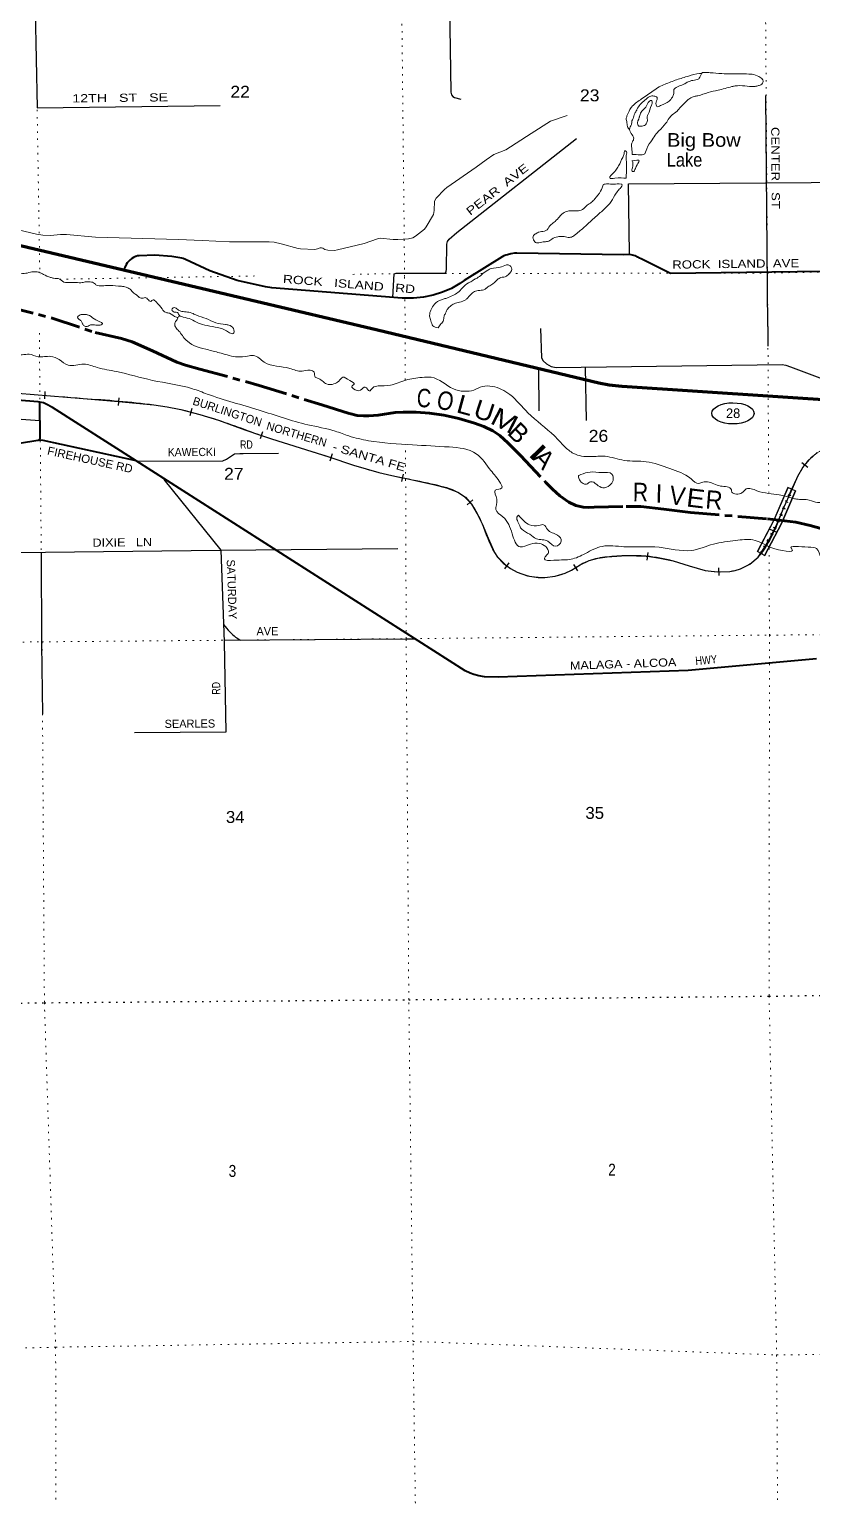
# Model space of a CAD drawing. Header units: feet. Extents: x -8 to 250644, y -192250 to 1368.
# Drawn here: x 200163 to 211617, y -61985 to -40523 of the extents above; entities that cross this region are included whole.
import ezdxf
from ezdxf.enums import TextEntityAlignment as Align

# ---------------------------------------------------------------- set-up
doc = ezdxf.new("R2010")
doc.units = ezdxf.units.FT
doc.header["$LTSCALE"] = 70
doc.linetypes.add('DOTTED', pattern=[1.5, 0.3, -1.2])
doc.linetypes.add('LONG_DASH_SHORT_DASH', pattern=[9.9, 6, -1.2, 1.5, -1.2])
for name, color, linetype, lineweight in [('11', 7, 'LONG_DASH_SHORT_DASH', 60), ('17', 7, 'Continuous', 25), ('23', 7, 'Continuous', 70), ('26', 7, 'Continuous', 40), ('29', 7, 'Continuous', 25), ('34', 7, 'Continuous', 25), ('39', 7, 'Continuous', 13), ('6', 7, 'DOTTED', 25), ('7', 7, 'DOTTED', 13)]:
    doc.layers.add(name, color=color, linetype=linetype, lineweight=lineweight)
for name, color, linetype in [('27', 7, 'Continuous'), ('30', 7, 'Continuous'), ('41', 7, 'Continuous')]:
    doc.layers.add(name, color=color, linetype=linetype)

msp = doc.modelspace()

# ---------------------------------------------------------------- linework, layer by layer
at = {"layer": '11'}
for points in [[(186829.17, -42560.69), (187239.86, -42698.61), (188702.67, -43089.61), (189268.57, -43306.96), (189765.16, -43466.58), (190460.78, -43696.88), (192970.06, -43396.83), (193543.29, -43466.07), (193786.38, -43629.35), (196145.24, -44101.51), (196595.56, -44257.07), (197394.42, -44163.74), (198096.37, -44243.23), (198897, -44270.6), (199809.72, -44573.7), (200499.4, -44745.72), (201129.24, -44958.39)], [(201129.12, -44958.36), (201513.49, -45044.2), (201667.92, -45095.03), (201964.1, -45224.11), (202323.71, -45392.87), (202447.58, -45436.8), (202658.17, -45491.47), (203526.88, -45730.58), (204446.96, -46016.56), (204852.76, -46143.45), (204962.82, -46168.85), (205055.49, -46176.99), (205132.29, -46176.11), (205271.04, -46164.01), (205518.45, -46127.23), (205635.14, -46120.47), (205828.11, -46122.99), (206021.89, -46137.35), (206230.7, -46167.63), (206451.62, -46215.9), (206679.48, -46281.58), (206817.95, -46331.2), (206951.11, -46394.75), (207053.22, -46462.95), (207170.31, -46571.12), (207358.92, -46761.71), (207726.41, -47149.68), (207823.71, -47249.25), (207930.83, -47345.01), (208059.43, -47437.85), (208164.01, -47487.48), (208272.16, -47512.68), (208347.32, -47516.3), (208434.09, -47513.95), (208899.24, -47499.9), (209118.08, -47503.81), (209454.88, -47539.68), (209845.2, -47590.83), (210970.72, -47682.37), (211387.1, -47731.92), (211597.36, -47779.73), (212033.11, -47899.24)]]:
    msp.add_lwpolyline(points, dxfattribs=at)
at = {"layer": '17'}
msp.add_ellipse((210464.17, -46139.64), major_axis=(309.24, -1), ratio=0.500121, dxfattribs=at)
at = {"layer": '23'}
msp.add_line((205260.18, -44921.18), (201541.46, -44044.29), dxfattribs=at)
for points in [[(201541.46, -44044.29), (197322.25, -43049.31), (196670.84, -42955.22)], [(214358.32, -46113.9), (208844.98, -45746.15), (208651.63, -45728.75), (208500.52, -45699.1), (205260.18, -44921.18)]]:
    msp.add_lwpolyline(points, dxfattribs=at)
at = {"layer": '26'}
for points in [[(212517.11, -44056.71), (209549.67, -44094.15), (209132.55, -43886.63), (209085.7, -43863.32), (209082.55, -43861.47), (209067.96, -43853.14), (209032.21, -43837.44), (208995.02, -43825.56), (208956.79, -43817.64), (208860.22, -43819.5), (207301.14, -43796.9), (207265.33, -43798.72), (207212.96, -43806.04), (207161.65, -43818.78), (207136.95, -43827.75), (207111.99, -43836.81), (207086.95, -43852.28), (206527.78, -44197.95), (206466.29, -44239.92), (206341.59, -44311.23), (206210.11, -44369.11), (206073.3, -44412.93), (205932.66, -44442.21), (205789.74, -44456.63), (205671.08, -44456.13), (205648.2, -44456.04), (205621.08, -44453.91), (203711.09, -44304.16), (203619.88, -44289.21), (203207.07, -44194.18), (202806.46, -44056.52), (202447.42, -43889.39), (202415.65, -43874.6), (202397.42, -43871.55), (202249.01, -43846.73), (201998.11, -43827.43), (201771.57, -43833.77), (201748.76, -43834.41), (201721.57, -43843.59), (201715.65, -43845.65), (201688.05, -43858.63), (201661.95, -43874.42), (201637.65, -43892.86), (201617.45, -43911.82), (201595.48, -43936.8), (201582.91, -43961.82), (201559.55, -44008.29), (201541.46, -44044.29)], [(200317.56, -45975.46), (200291.21, -45969.48), (194932.11, -45546.43), (194682.3, -45507.08), (192635.15, -45032.12)], [(199778.3, -46615.89), (200285.74, -46533.28), (200298.8, -46529.64), (200309.92, -46524.5), (200317.62, -46517.23), (200321.68, -46505.89), (200321.68, -46480.21), (200317.77, -46001.84), (200317.56, -45975.46)], [(201727.42, -46834.33), (200502.93, -46053.28), (200408.26, -46004.23), (200368.9, -45987.11), (200317.56, -45975.46)], [(201727.42, -46834.33), (201706.93, -46829.82), (200367.15, -46534.88), (200302.13, -46529.75)], [(211687.24, -49730.88), (209807.31, -49901.57), (207025.26, -49996.57), (206827.94, -49993.28), (206745.1, -49980.81), (206672.79, -49959.62), (206615.04, -49939.72), (206545.75, -49907.73), (201727.42, -46834.33)]]:
    msp.add_lwpolyline(points, dxfattribs=at)
at = {"layer": '29'}
for p, q in [((210975.62, -44870.99), (210944.6, -41488.8)), ((210975.62, -44870.99), (210975.62, -45159.12)), ((207619.43, -45491.26), (207620.24, -46103.19)), ((208302.3, -45464.2), (208313.38, -46245.61)), ((199375.94, -46174.31), (200318.45, -46245.3)), ((203037.97, -50805.02), (201703.17, -50814.04))]:
    msp.add_line(p, q, dxfattribs=at)
for points in [[(210929.06, -38748.25), (209600.53, -38759.71), (206955.95, -38778.45), (206351.36, -38780.69), (206331.25, -38786.79), (206320.84, -38795.12), (206302.1, -38828.46), (206295.15, -38911.7), (206334.19, -41440.14), (206341.65, -41482.14), (206361.21, -41505.81), (206389.54, -41519.64), (206482.03, -41544.04)], [(200250.62, -40245.51), (200275.84, -41668.66), (202955.81, -41637.4)], [(205484.97, -44443.24), (205506.63, -44099.35), (205535.78, -44089.97), (205689.88, -44091.01), (206243.77, -44091.01), (206258.35, -44085.8), (206266.68, -44069.13), (206269.45, -44028.3), (206275.01, -43664.88), (206285.6, -43625.57), (206310.41, -43591.95), (206419.99, -43495.39), (208175.71, -42117.28)], [(208952.04, -43802.23), (208937.13, -42784.6), (213614.9, -42746.07)], [(207647.71, -44899.41), (207659.52, -45325.62), (207685.87, -45371.84), (207734.36, -45415.97), (207800.85, -45455.31), (207875.49, -45467.81), (211185.23, -45423.2), (211237.62, -45435.09), (211305.93, -45457.01), (212245.73, -45807.95), (212352.48, -45819.63), (214213.31, -45953.66), (214370.17, -45906.75), (214436.2, -45907.27)], [(201732.07, -46837.77), (202994.41, -46833.05), (203050.69, -46808.67), (203169.18, -46733.71), (203245.67, -46729.39), (203296, -46727.19), (203809.38, -46723.26)], [(202133.33, -47108.27), (202967.28, -48142.7), (203014.74, -49483.88), (203037.97, -50805.02)], [(198684.95, -48191.1), (202957.19, -48138.71), (205560.33, -48114.88)], [(200337.14, -48171.44), (200343.17, -49514.02), (200355.56, -50537.89)], [(203015.59, -49458.01), (205680.2, -49435.65), (205809.13, -49437.89)]]:
    msp.add_lwpolyline(points, dxfattribs=at)
msp.add_spline([(203006.18, -49229.46), (203096.71, -49334.54), (203183.59, -49412.76), (203253.48, -49456.3)], degree=3, dxfattribs=at)
at = {"layer": '34'}
for p, q in [((200391.61, -45819.36), (200382.74, -45929.62)), ((201474.28, -45912.39), (201463.63, -46022.48)), ((202541.87, -46068.18), (202514.43, -46175.34)), ((203576.8, -46409.85), (203540.61, -46514.37)), ((204598.58, -46732.88), (204563.49, -46837.78)), ((211475.16, -46856.6), (211560.65, -46926.79)), ((205635.5, -47027.88), (205613.22, -47136.22)), ((206654.9, -47403.28), (206571.2, -47475.59)), ((211006.86, -47831.9), (211108.41, -47875.74)), ((209218.88, -48175.92), (209202.75, -48285.35)), ((207182.93, -48324.37), (207118.1, -48413.99)), ((208129.12, -48349.07), (208187.5, -48443.02)), ((210252.86, -48401.4), (210257.13, -48511.93))]:
    msp.add_line(p, q, dxfattribs=at)
at = {"layer": '34', "lineweight": 13}
for p, q in [((211268.22, -47219.93), (211387.33, -47270.87)), ((211272.05, -47230.27), (211376.87, -47275.1)), ((210817.04, -48161.46), (210932.05, -48222.86))]:
    msp.add_line(p, q, dxfattribs=at)
at = {"layer": '34'}
msp.add_lwpolyline([(199513.34, -45806.32), (200232.33, -45863.95), (200951.3, -45921.78), (201468.08, -45966.65), (201470.12, -45966.84), (201984.47, -46016.6), (202182.77, -46044.66), (202379.23, -46085.59), (202657.26, -46156.79), (202931.38, -46240.59), (203320.06, -46378.72), (203559.98, -46461.81), (203709.59, -46513.61), (204128.86, -46645.05), (204548.15, -46776.34), (204911.26, -46897.82), (205277.93, -47007.26), (205468.13, -47049.19), (205625.58, -47081.58), (205658.81, -47088.42), (205880.47, -47135.87), (206102.08, -47183.43), (206271.41, -47229.6), (206436.47, -47294.87), (206548.59, -47367.74), (206636.08, -47469.01), (206718.93, -47610.86), (206792.12, -47756.25), (206880.58, -47965.33), (206972.95, -48174.56), (207017.34, -48244.33), (207102.19, -48333.36), (207151.82, -48369.26), (207207.78, -48409.74), (207307.21, -48463.85), (207458.86, -48517.14), (207613.47, -48539.31), (207712.65, -48538.93), (207862.81, -48519.43), (208010.33, -48477.33), (208100.13, -48434.44), (208225.78, -48356.37), (208357.91, -48292.76), (208488.37, -48258.17), (208621.18, -48237.45), (208907.23, -48218.01), (209192.71, -48227.26), (209212, -48230.1), (209391.87, -48256.61), (209589.44, -48298.25), (209823.12, -48369.56), (210057.13, -48439.51), (210236.87, -48459.27), (210417.89, -48452.28), (210496.13, -48439.95), (210573.09, -48415.37), (210713.25, -48343.55), (210834.51, -48242.96), (210926.15, -48100.53), (211004.34, -47964.1), (211053.44, -47867.7), (211110.76, -47753.14), (211216.45, -47508.08), (211315.71, -47281.95), (211416, -47056.24), (211489.06, -46929.83), (211584.01, -46814.19), (211697.29, -46711.59)], dxfattribs=at)
at = {"layer": '34', "lineweight": 13}
for points in [[(210817.08, -48161.56), (211061.58, -47696.28), (211267.66, -47220.28)], [(210827.89, -48158.18), (211068.8, -47699.73), (211272.05, -47230.27)], [(211376.87, -47275.1), (211171.71, -47748.97), (210928.46, -48211.87), (210827.89, -48158.18)], [(210932.16, -48222.03), (211178.93, -47752.42), (211386.96, -47271.93)]]:
    msp.add_lwpolyline(points, dxfattribs=at)
at = {"layer": '34', "linetype": 'DOTTED', "lineweight": 100}
msp.add_arc((204828.73, -44716.45), 6975.8, 330.10923, 338.73025, dxfattribs=at)
at = {"layer": '34', "lineweight": 13}
msp.add_spline([(192906.83, -45006.76), (193931.99, -45249.02), (194363.28, -45348.31), (195177.51, -45470.29), (196197.54, -45552.46), (196936.89, -45607.25), (198230.76, -45703.12), (199513.43, -45805.22), (200951.39, -45920.68), (201984.6, -46015.51), (202379.48, -46084.52), (202931.73, -46239.55), (203709.93, -46512.57), (204548.49, -46775.29), (205278.21, -47006.19), (205659.04, -47087.34), (206102.34, -47182.36), (206436.98, -47293.89), (206636.98, -47468.37), (206793.12, -47755.79), (206973.92, -48174.04), (207208.37, -48408.81), (207613.55, -48538.21), (208009.94, -48476.3), (208357.53, -48291.72), (208621.06, -48236.36), (209192.81, -48226.16), (209589.71, -48297.18), (210057.35, -48438.43), (210417.78, -48451.18), (210572.67, -48414.35), (210833.73, -48242.18), (211003.92, -47997.84), (211215.44, -47507.64), (211415.02, -47055.74), (211583.21, -46813.43), (211830.2, -46647.35), (212262.74, -46561.14), (212987.08, -46443.63), (213755.75, -46334.01), (214240.83, -46299.97), (214714.32, -46392.86), (215417.87, -46625.88), (215982.31, -46809.06), (216498.31, -46960.2), (216943.8, -47101.53), (217316.78, -47233.06), (217593.2, -47387.11), (217887.82, -47563.24), (218017.1, -47671.52)], degree=3, dxfattribs=at)
at = {"layer": '39'}
msp.add_line((200326.71, -44106.93), (200326.26, -44106.64), dxfattribs=at)
msp.add_lwpolyline([(199917.06, -43434.03), (200268.78, -43517.38), (200361.42, -43531.88), (200471.71, -43536.97), (200618.32, -43522.64), (200704.92, -43524.67), (201132.65, -43561.6), (202348.04, -43599.07), (202695.59, -43612.35), (203091.35, -43629.53), (203673.9, -43632.3), (203748.44, -43636.43), (203848.73, -43659.96), (204096.76, -43727.77), (204134.14, -43733.44), (204341.06, -43743.01), (204382.61, -43734.98), (204423.37, -43718.81), (204440.26, -43716.95), (204459.48, -43722.96), (204491.72, -43742.69), (204533.94, -43750.6), (204632.43, -43755.41), (204672.53, -43750.32), (205066.03, -43653.38), (205259.39, -43587.15), (205300.89, -43578.8), (205491.76, -43594.41), (205557.26, -43595.56), (205713.4, -43585.94), (205776.95, -43573.78), (205816.69, -43549.89), (205946.41, -43444.13), (205973.45, -43411.19), (206079.51, -43230.76), (206090.53, -43174.93), (206097.15, -43034.51), (206121.76, -42993.45), (206243.41, -42864.01), (206277.9, -42834.82), (206704.7, -42540.68), (206849.09, -42430.25), (206961.41, -42353.93), (207138.02, -42283.48), (207509.11, -42046.43), (207793.96, -41867.63), (208038.83, -41781.02)], dxfattribs=at)
for points in [[(208950.94, -41985.65), (208926.14, -41958.08), (208912.48, -41890.01), (208902.88, -41823.86), (208917.94, -41779.25), (208973.69, -41667.29), (208991.31, -41646.75), (209127.71, -41540.91), (209298.03, -41422.2), (209383.2, -41363.84), (209470.87, -41325.54), (209640.43, -41261.15), (209814.26, -41206.72), (209974.38, -41168.7), (210010.55, -41165.83)], [(208989.77, -42354.84), (209110.6, -42357.99), (209156.82, -42354.88), (209203.16, -42271.3), (209282.53, -42136.64), (209338.89, -42050.82), (209380.19, -42009.6), (209482.21, -41896.54), (209530.81, -41822.97), (209573.98, -41775.67), (209647.08, -41717.6), (209684.31, -41674.47), (209800.41, -41561.07), (209820.1, -41542.5), (209883.77, -41510.81), (209937.74, -41495.44), (209949.77, -41493.14), (210099.65, -41447.33), (210247.79, -41413.62), (210449.82, -41360.53), (210495.9, -41351.38), (210638.76, -41349.99), (210775.83, -41358.79), (210827.94, -41349.5), (210871.87, -41334.38), (210899.47, -41309.58), (210902.5, -41267.27), (210896.18, -41255.34), (210842.85, -41212.36), (210747.51, -41180.44), (210731.37, -41178.82), (210594.4, -41174.03), (210439.42, -41173.71), (210300.48, -41170.98), (210133.11, -41156.87), (210040.43, -41153.05), (210018.35, -41155.58), (210010.55, -41165.83), (209969.99, -41239.21), (209956.19, -41251.61), (209922.23, -41262.48), (209838.07, -41278.56), (209782.31, -41304.04), (209734.65, -41331.32), (209652.84, -41361.44), (209633.01, -41373.97), (209607.24, -41390.68), (209598.83, -41461.29), (209577.92, -41514.08), (209529.04, -41575.59), (209405.69, -41636.87), (209351.71, -41652.24), (209339.07, -41628.4), (209340.2, -41590.15), (209352.58, -41517.44), (209307.86, -41498.4), (209249.61, -41503.81), (209176.41, -41557.85), (209105.5, -41623.91), (209058.87, -41695.43), (209055.04, -41703.57), (209026.04, -41754.54), (209001.59, -41827.54), (208986.29, -41862.11), (208977.5, -41916.63), (208958.18, -41951.29), (208950.94, -41985.65), (208989.03, -42065.2), (209010.7, -42131.06), (208987.64, -42177.88), (208980.72, -42226.32), (208986.2, -42288.54), (208987.75, -42354.88)], [(209091.42, -41941.35), (209151.06, -41936.62), (209184.83, -41917.71), (209202.23, -41887.13), (209211.58, -41856.73), (209210.36, -41804.46), (209223.54, -41765.93), (209270.77, -41634.05), (209280.13, -41603.65), (209271.1, -41561.63), (209241.2, -41574.41), (209194.72, -41651.96), (209167.25, -41682.79), (209120.21, -41736.21), (209095.51, -41799.15), (209093.69, -41807.24), (209070.12, -41918.44), (209084.68, -41938.21), (209094.78, -41939.97)], [(208902.47, -42701.64), (208734.21, -42700.87), (208659.65, -42696.62), (208674.93, -42662.06), (208749.59, -42583.84), (208766.99, -42553.25), (208809.78, -42489.88), (208826.76, -42441.2), (208857.57, -42382.13), (208872.35, -42325.45), (208883.76, -42297.02), (208897.98, -42302.72), (208903.5, -42366.96), (208908.34, -42487.52), (208904.9, -42598.24), (208905.03, -42604.27), (208901.21, -42698.91), (208901.26, -42700.91)], [(208991.84, -42443.29), (208994.29, -42547.83), (208989.37, -42596.23), (209001.63, -42603.97), (209036.76, -42556.87), (209086.8, -42459.13), (209092.56, -42446.93), (208995.59, -42444.43), (208985.85, -42445.45)], [(208563.39, -42792.24), (208627.47, -42783.88), (208716.12, -42787.8), (208826.75, -42785.16), (208838.91, -42788.9), (208812.16, -42849.88), (208772.92, -42893.05), (208699.26, -43013.49), (208615.21, -43120.09), (208491.02, -43231.67), (208337.33, -43372.12), (208213.05, -43479.68), (208139.95, -43537.75), (208088.25, -43565.13), (208052.1, -43568), (207971.21, -43551.83), (207963.17, -43552.03), (207900.86, -43555.52), (207813.16, -43591.81), (207751.55, -43625.46), (207685.27, -43631.07), (207603.12, -43647.11), (207574.82, -43641.75), (207552.13, -43618.16), (207537.2, -43582.31), (207546.23, -43537.84), (207589.78, -43506.63), (207619.62, -43491.84), (207703.73, -43473.74), (207743.53, -43454.69), (207798.16, -43380.96), (207804.1, -43376.81), (207861.4, -43331.18), (207926.22, -43263.25), (207961.53, -43224.19), (208031.09, -43186.33), (208153.65, -43177.37), (208219.98, -43173.77), (208297.39, -43127.68), (208330.84, -43094.69), (208392.25, -43053), (208443.38, -43001.49), (208527.29, -42888.86), (208569.18, -42787.29)], [(200475.7, -44150.29), (200368.55, -44107.64), (200307.44, -44076.92), (200246.91, -44070.32), (200200.65, -44071.42), (200110.56, -44091.69), (200011.76, -44083.99), (199975.27, -44072.8), (199888.03, -44042.7), (199827.72, -44046.16), (199731.74, -44072.59), (199705.4, -44065.18), (199646.32, -44034.41), (199609.36, -44003.11), (199603.22, -43999.23), (199589.69, -43937.2), (199550.67, -43903.94), (199505.95, -43884.89), (199419.6, -43893), (199307.31, -43825.28), (199276.72, -43807.91), (199188.17, -43808.02), (199127.54, -43797.4), (199060.35, -43764.81), (198930.02, -43699.54), (198842.86, -43673.47), (198800.58, -43672.46), (198726.43, -43686.31), (198685.73, -43667.18), (198675.58, -43663.39), (198621.18, -43660.68), (198535.3, -43688.87), (198446.28, -43668.88), (198397.9, -43666.01), (198327.74, -43677.75), (198230.72, -43659.96), (198065.58, -43655.87), (197934.84, -43659), (197866.45, -43660.64), (197828.05, -43653.51), (197815.73, -43643.75), (197765.03, -43626.86), (197691.02, -43646.74), (197682.98, -43646.93), (197662.77, -43643.39), (197582.71, -43576.91), (197561.99, -43551.27), (197513.24, -43532.32), (197459.07, -43539.65), (197407.58, -43575.08), (197356.55, -43630.61), (197300.85, -43658.09), (197226.42, -43659.88), (197148.07, -43665.77), (197093.57, -43659.04), (196972.83, -43659.92), (196916.27, -43651.21), (196831.84, -43655.25), (196823.8, -43655.44), (196729.11, -43651.67), (196719.29, -43661.96), (196727.39, -43663.78), (196753.91, -43679.24), (196758.22, -43691.2), (196722.44, -43710.17), (196692.22, -43708.88), (196619.71, -43706.59), (196551.79, -43728.34), (196467.17, -43724.32), (196425.06, -43731.37), (196378.57, -43722.43), (196289.07, -43682.33), (196162.85, -43620.99), (196152.69, -43617.2), (196013.43, -43600.43), (195878.28, -43587.57), (195787.72, -43587.73), (195745.76, -43600.81), (195693.94, -43622.16), (195671.43, -43606.61), (195633.02, -43599.48), (195600.94, -43604.28), (195549.16, -43627.64), (195506.77, -43622.63), (195488.57, -43619.04), (195388.55, -43559.08), (195358.19, -43551.76), (195293.21, -43527.17), (195210.26, -43509.04), (195204.19, -43507.18), (195076.9, -43486.09), (194981.83, -43466.24), (194937.53, -43465.3), (194885.61, -43482.63), (194796.31, -43450.58)], [(206150.97, -44890.54), (206071.72, -44858.37), (206041.82, -44784.66), (206024.13, -44716.69), (206028.98, -44666.28), (206044.04, -44621.67), (206092.54, -44544.08), (206197.64, -44477.21), (206223.6, -44468.54), (206273.6, -44455.28), (206363.22, -44414.92), (206438.67, -44370.88), (206501.57, -44307.02), (206594.38, -44230.38), (206657.99, -44196.68), (206667.86, -44188.4), (206717.54, -44161.07), (206788.72, -44107.07), (206875.82, -44044.64), (206923.62, -44023.39), (207075.93, -43995.61), (207171.87, -43967.17), (207212.7, -43992.35), (207225.72, -44032.27), (207173.24, -44111.97), (207147.62, -44134.7), (207067.53, -44152.71), (207017.95, -44184.06), (206921.22, -44264.81), (206859.72, -44302.5), (206851.86, -44310.73), (206693.85, -44352.72), (206640.28, -44386.18), (206585.38, -44447.84), (206551.89, -44478.81), (206462.18, -44515.14), (206384.2, -44537.12), (206322.69, -44574.79), (206281.53, -44622.03), (206248.89, -44689.2), (206231.78, -44731.85), (206226.82, -44778.23), (206213.35, -44804.7), (206189.83, -44831.41), (206150.97, -44888.76)], [(202339.58, -44738.36), (202315.34, -44734.91), (202215.32, -44674.95), (202191.1, -44671.51), (202130.04, -44642.79), (202107.21, -44613.17), (202018.22, -44508.69), (201975.27, -44479.55), (201939.59, -44502.53), (201894.48, -44467.4), (201869.87, -44447.87), (201817.76, -44457.16), (201758.82, -44432.42), (201723.83, -44399.06), (201691.22, -44381.74), (201639.56, -44324.64), (201633.43, -44320.76), (201578.41, -44291.92), (201511.75, -44281.44), (201340.35, -44267.43), (201280.06, -44270.88), (201183.56, -44275.21), (201147.06, -44264.01), (201130.64, -44250.33), (201103.97, -44228.83), (201073.56, -44219.51), (200994.98, -44215.36), (200938.89, -44226.75), (200844.26, -44225), (200697.37, -44226.49), (200691.34, -44226.63), (200607.64, -44176.34), (200563.16, -44167.35), (200518.81, -44164.38), (200473.27, -44150.42)], [(203160.27, -44940.13), (203150.37, -44897.99), (203082.81, -44849.32), (203034.3, -44840.43), (202894.86, -44815.6), (202750.48, -44752.67), (202612.52, -44705.69), (202559.61, -44680.8), (202478.59, -44658.6), (202393.83, -44648.55), (202347.1, -44629.56), (202299.98, -44594.48), (202269.85, -44597.21), (202256.06, -44609.61), (202254.81, -44641.83), (202264.9, -44643.59), (202271.13, -44651.49), (202325.72, -44662.25), (202340.03, -44671.97), (202356.88, -44703.75), (202367.27, -44717.58)], [(201222.3, -44811.34), (201112.35, -44757.65), (201016.4, -44699.6), (200998.2, -44696.02), (200953.86, -44693.05), (200893.79, -44706.56), (200868.26, -44733.32), (200880.89, -44757.15), (200921.88, -44788.36), (200938.92, -44828.18), (200965.82, -44859.71), (201008.34, -44870.77), (201040.15, -44853.91), (201078.13, -44842.95), (201156.81, -44851.13), (201166.87, -44850.88), (201228.94, -44837.33), (201234.88, -44833.16), (201221.49, -44810.95)], [(203065.66, -44941.73), (202991.56, -44905.81), (202920.64, -44885.38), (202764.96, -44854.91), (202637.34, -44819.74), (202527.3, -44762.03), (202415.87, -44730.5), (202349.31, -44724.05), (202326.21, -44768.85), (202304.74, -44797.52), (202291.84, -44848.12), (202317.15, -44897.8), (202365.33, -44947.57)], [(199470.62, -44973.53), (199750.46, -45143.72), (200059.04, -45283.55), (200161.68, -45275.11), (200290.68, -45310.88), (200475.88, -45306.16), (200598.87, -45352.03), (200730.06, -45434.11), (200959.53, -45421.17), (201157.02, -45468.77), (201439.11, -45528.13), (201965.09, -45657.08), (202551.44, -45779.76), (202767.17, -45857.5), (203527.1, -46092.32), (204240.65, -46307.16), (204641.67, -46400.33), (204841.25, -46470.07), (205127.42, -46539.49), (205773.93, -46601.52), (206311.61, -46631.74), (206706.61, -46730.96), (206920.97, -46975.88), (207060.61, -47162.66), (207081, -47229.05), (206984.5, -47265.66), (207009.16, -47394.47), (206991.63, -47547.6), (207096.73, -47653.95), (207232.59, -47903.19), (207348.09, -48094.09), (207498.92, -48051.23), (207629.76, -48042.69), (207722.55, -48088.66), (207763.15, -48175.12), (207723.09, -48227.63), (207703.1, -48265.97), (207840.09, -48287.62), (208095.73, -48274.57), (208304.79, -48189.2), (208548, -48085.58), (208868.14, -48090.42), (209385.6, -48098.56), (209850.85, -48145.15), (210178.67, -48053.29), (210506.64, -47999.7), (210756.26, -47990.71), (210999.61, -48095.79)], [(202365.33, -44947.57), (202476.28, -45085.19), (202786.82, -45212.93), (202970.22, -45260.58), (203212.03, -45314.06), (203358.96, -45303.44), (203445.5, -45295.06), (203602.91, -45391.14), (203975.73, -45482.39), (204155.08, -45524.02), (204273.8, -45507.46), (204332.31, -45539.47), (204348.69, -45609.9), (204397.09, -45629.86), (204463.7, -45675.93), (204512.16, -45709.99), (204622.89, -45709.57), (204693.19, -45667.02), (204751.36, -45612.42), (204854.23, -45660.37), (204918.87, -45714.51), (204884.76, -45746.86), (204909.05, -45779), (205009.8, -45800.77), (205082.11, -45756.19), (205140.71, -45812.37), (205190.86, -45765.86), (205269.28, -45739.38), (205448.42, -45726.63), (205673.63, -45653.28), (205913.06, -45614.12), (206046.31, -45612.04), (206371.25, -45780.58), (206527.7, -45816.7), (206670.79, -45798.59), (206795.42, -45747.77), (206942.38, -45745.21), (207198.54, -45865.09), (207463.31, -46131.97), (207851.18, -46470.9), (207998.75, -46623.41), (208130.01, -46725.64), (208377.83, -46773.05), (208593.24, -46768.22), (208873.32, -46827.59), (209195.53, -46846.53), (209540.2, -46947.95), (209850.83, -47097.85), (209965.85, -47165.89), (210024.16, -47145.53), (210092.6, -47141.25), (210284.1, -47202.97), (210441.36, -47258.77), (210449.54, -47290.97), (210514.08, -47320.94), (210596.55, -47302.5), (210658.75, -47245.88), (210815.89, -47271.47), (211142.28, -47332.69), (211342.47, -47382.28)], [(203064.68, -44941.02), (203093.2, -44961.73), (203149.67, -44970.29), (203162.5, -44948.89), (203160.27, -44940.13)], [(208237.91, -47033.39), (208374.68, -46998.64), (208543.82, -47004.05), (208692.9, -47029.67), (208709.38, -47124.27), (208663.33, -47190.91), (208558.78, -47227.55), (208472.02, -47181.55), (208381.26, -47139.59), (208321, -47176.07), (208258.52, -47158.18), (208209.94, -47089.88), (208203.76, -47055.67), (208237.91, -47033.39)], [(211341.64, -47382.08), (211394.19, -47394.18), (211581.49, -47409.59), (211704.44, -47445.39), (211855.36, -47424.68), (211982.33, -47460.46), (212068.8, -47431.94), (212175.2, -47352.99), (212344.45, -47386.6), (212586.05, -47387.71), (212706.74, -47359.06), (212836.57, -47351.6)], [(207326.17, -47630.94), (207487.77, -47771.32), (207622.7, -47778.87), (207693.12, -47768.54), (207749.77, -47838.82), (207897.07, -47922.86), (207951.76, -48009.26), (207867.49, -48084.09), (207756.47, -48009.99), (207587.21, -47974.37), (207488.3, -47908.27), (207373.26, -47834.19), (207316.47, -47727.65), (207302.11, -47657.21), (207326.17, -47630.94)], [(210999.61, -48095.79), (211034.55, -48108.5), (211326.55, -48125.54), (211322.51, -48121.52), (211564.01, -48096.45), (211688.92, -48118.14), (211761.95, -48260.86), (211931.53, -48379.06), (212320.27, -48423.93), (212615.86, -48328.16), (212750.62, -48293.42), (212798.64, -48216.7), (212879.19, -48220.43), (212985.69, -48165.65), (213289.8, -48190.7), (213662.61, -48281.95), (213971.02, -48377.47), (214184.68, -48441.12), (214426.34, -48456.33), (214922.09, -48577.33), (215298.87, -48652.46), (215453.87, -48645.84), (215588.88, -48675.54), (215681.48, -48673.18), (216038, -48714.14), (216263.53, -48723.37), (216392.33, -48710.8), (216480.98, -48726.59), (216638.23, -48780.38), (216787.7, -48906.7), (217013.61, -49012.6), (217265.99, -49198.97), (217635.52, -49479.55), (217894.03, -49688.05), (218038.3, -49820.67)]]:
    msp.add_spline(points, degree=3, dxfattribs=at)
at = {"layer": '6'}
msp.add_lwpolyline([(186931.63, -54928.15), (189799.95, -54870.55), (195100.89, -54830.59), (200383.6, -54760.48), (205718.75, -54716.35), (210993.47, -54664.4), (216304.34, -54590.16), (218083.85, -54471.07)], dxfattribs=at)
at = {"layer": '7'}
for p, q in [((200604.12, -44177.99), (203527.03, -44129.3)), ((205665.38, -44917.37), (205661.01, -44471.57)), ((205667.79, -45651.58), (205665.38, -44917.37)), ((210975.62, -44870.99), (210988.19, -47299.22))]:
    msp.add_line(p, q, dxfattribs=at)
for points in [[(205657.98, -44168.01), (205657.7, -44139.55), (205600.16, -38755.29), (205574.67, -33517.09), (205587.45, -28336.04), (205456.66, -22909.29), (205395.99, -17722.08), (205361.79, -12382.54), (205301, -6962.31), (205245.17, -1790.53), (205246.14, 932.26)], [(210975.62, -44870.99), (210969.27, -44120.23), (210932.1, -38802.74), (210910.22, -33473.75), (210871.44, -28137.3), (210785.28, -23009.86), (210728.78, -17683.44), (210723.78, -12315.71), (210590.06, -7062.11), (210540.82, -1744.65), (210526.81, 980.85)], [(200207.18, -36327.37), (200231.29, -38865.78), (200316.29, -44079.05)], [(204901.63, -44106.42), (205617.45, -44094.51), (206812.87, -44093.05)], [(207182.11, -44092.6), (210962.01, -44088.05), (214166.78, -44028.99)], [(200309.49, -44965.51), (200349.09, -49481.77), (200383.6, -54760.48), (200548.04, -59799.02), (200557.99, -64973.09), (200469.84, -70292.54), (200491.95, -75488.71), (200645.69, -80881.78), (200738.86, -86230.75)], [(205890.74, -86173.22), (205942.98, -80938.5), (205867.7, -75531.04), (205813.36, -70330.96), (205857.24, -65017.72), (205780.36, -59715.01), (205718.75, -54716.35), (205680.2, -49435.65), (205670.89, -46598.23)], [(210992.47, -48109.17), (210999.21, -49383.53), (210993.47, -54664.4), (211104.36, -59912.61), (211134.44, -65086.6), (211130.31, -70264.75), (211245.51, -75585.45), (211268.39, -80979), (211232.02, -86151.23)], [(186891.69, -49628.66), (189725.2, -49598.04), (195028.05, -49529.87), (200349.09, -49481.77), (205680.2, -49435.65), (210999.21, -49383.53), (216322.32, -49349.52), (217461.07, -49347.23)], [(186977.14, -60146.67), (189858.15, -60026.31), (195277.65, -59927.5), (200548.04, -59799.02), (205780.36, -59715.01), (211104.36, -59912.61), (216314.61, -59848.81), (218134.7, -59799.48)]]:
    msp.add_lwpolyline(points, dxfattribs=at)

# ---------------------------------------------------------------- texts
at = {"layer": '17'}
msp.add_text('28', height=140, dxfattribs=at).set_placement((210467.07, -46207.95), align=Align.CENTER)
at = {"layer": '27'}
for s, height, rotation, width, p in [('ROCK  ISLAND  AVE', 120.6, 0.698, 1.2, (209576.19, -44024.33)), ('ROCK   ISLAND   RD', 120.7, 355.489, 1.25, (203872.59, -44231.64)), ('FIREHOUSE RD', 120, 347.585, 1.05, (200417.55, -46740.52)), ('MALAGA - ALCOA', 120, 1.956, 1.15, (208079.93, -49890.51)), ('HWY', 120, 5.188, 0.85, (209919.78, -49821.35))]:
    msp.add_text(s, height=height, rotation=rotation, dxfattribs=dict(at, width=width)).set_placement(p)
at = {"layer": '30'}
for s, rotation, width, p in [('12TH   ST   SE', 0.668, 1.3, (200792.48, -41592.63)), ('CENTER   ST', 270.401, 1.2, (211024.11, -41950.98)), ('PEAR  AVE', 38.129, 1.3, (206617.9, -43251.06)), ('RD', 0.439, 0.8, (203249.13, -46656.77)), ('KAWECKI', 0.214, 0.95, (202190.21, -46766.44)), ('DIXIE   LN', 0.703, 1.15, (201088.61, -48091.62)), ('RD', 91.007, 0.8, (202959.24, -50252.38))]:
    msp.add_text(s, height=120, rotation=rotation, dxfattribs=dict(at, width=width)).set_placement(p)
for s, rotation, p in [('SATURDAY', 272.027, (203052.5, -48280.29)), ('AVE', 0.481, (203488.72, -49387.45)), ('SEARLES', 0.387, (202143.9, -50741.06))]:
    msp.add_text(s, height=120, rotation=rotation, dxfattribs=at).set_placement(p)
at = {"layer": '34'}
for s, rotation, p in [('BURLINGTON', 341.902, (202544.44, -46008.21)), ('NORTHERN', 343.502, (203623.91, -46373.55))]:
    msp.add_text(s, height=120, rotation=rotation, dxfattribs=at).set_placement(p)
at = {"layer": '34', "width": 1.25}
msp.add_text('- SANTA FE', height=120, rotation=343.502, dxfattribs=at).set_placement((204592.1, -46678.15))
at = {"layer": '41'}
for s, width, p in [('Big Bow', 1.1, (209499.44, -42240.33)), ('Lake', 0.9, (209494.61, -42530.87))]:
    msp.add_text(s, height=200, dxfattribs=dict(at, width=width)).set_placement(p)
for s, rotation, width, p in [('C', 356.388, 0.8, (205932.85, -46050.12)), ('O', 348.962, 0.85, (206229.34, -46088.12)), ('L', 344.723, 1.15, (206509.78, -46150.48)), ('U', 341.628, 1.1, (206781.05, -46231.75)), ('M', 332.504, 1.25, (207060.23, -46363.65)), ('I', 313.988, 1.8, (207509.27, -46802.93)), ('R', 358.97, 0.85, (209108.5, -47425.77)), ('V', 352.378, 0.95, (209632.57, -47478.42)), ('E', 353.227, 1.1, (209904.54, -47515.76)), ('R', 355.486, 0.95, (210178.17, -47540))]:
    msp.add_text(s, height=270, rotation=rotation, dxfattribs=dict(at, width=width)).set_placement(p, align=Align.CENTER)
for s, rotation, p in [('B', 315.466, (207232.01, -46521.21)), ('A', 313.342, (207601.96, -46893.21)), ('I', 358.378, (209377.31, -47447.48))]:
    msp.add_text(s, height=270, rotation=rotation, dxfattribs=at).set_placement(p, align=Align.CENTER)
at = {"layer": '7'}
for s, width, p in [('22', 1.1, (203105.74, -41523.7)), ('23', 1.1, (208223.88, -41575.71)), ('26', 1.1, (208352.53, -46556.39)), ('27', 1.1, (203013.99, -47111.65)), ('35', 1.05, (208304.17, -52071.35)), ('34', 1.05, (203041.21, -52131.36)), ('3', 0.85, (203081.24, -57308.24)), ('2', 0.85, (208637.96, -57289.47))]:
    msp.add_text(s, height=175, dxfattribs=dict(at, width=width)).set_placement(p)

doc.saveas('drawing.dxf')
